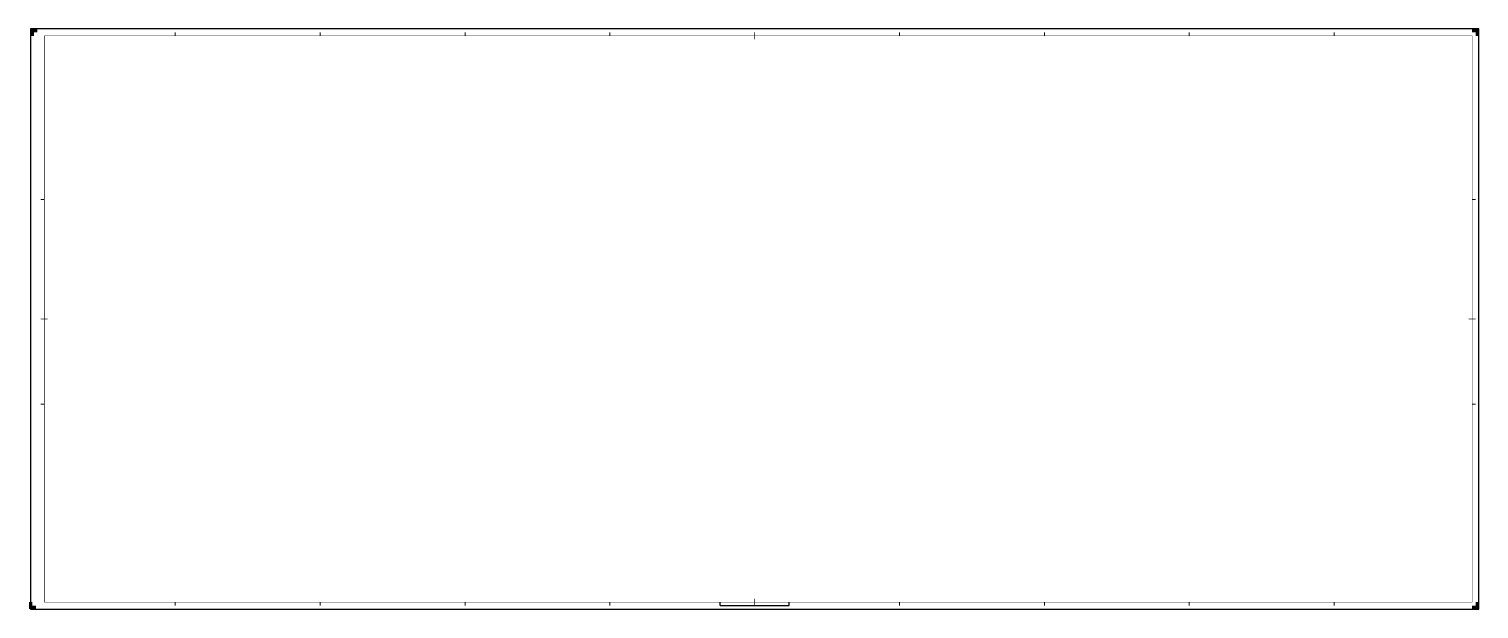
# Model space of a CAD drawing. Extents: x -22 to 2080, y -10 to 831.
import ezdxf

# ---------------------------------------------------------------- set-up
doc = ezdxf.new("R2010")
doc.units = 0
doc.header["$MEASUREMENT"] = 0
for name, color, linetype, lineweight in [('to-xx-kader', 7, 'CONTINUOUS', 25), ('to-xx-snijrand', 7, 'CONTINUOUS', 25), ('to-xx-vouwmerk', 7, 'CONTINUOUS', 18)]:
    doc.layers.add(name, color=color, linetype=linetype, lineweight=lineweight)

msp = doc.modelspace()

# ---------------------------------------------------------------- hatches: boundary and pattern name
at = {"layer": 'to-xx-snijrand'}
for points in [[(-10, 831), (-20, 831), (-20, 821), (-15, 821), (-15, 826), (-10, 826)], [(2080, 821), (2080, 831), (2070, 831), (2070, 826), (2075, 826), (2075, 821)], [(-22.1, 0), (-22.1, -10), (-12.1, -10), (-12.1, -5), (-17.1, -5), (-17.1, 0)], [(2070, -10), (2080, -10), (2080, 0), (2075, 0), (2075, -5), (2070, -5)]]:
    msp.add_hatch(color=256, dxfattribs=at).paths.add_polyline_path(points)

# ---------------------------------------------------------------- linework, layer by layer
at = {"layer": 'to-xx-kader'}
for p, q in [((980, -5), (980, 0)), ((1080, -5), (1080, 0)), ((980, -5), (1080, -5))]:
    msp.add_line(p, q, dxfattribs=at)
at = {"layer": 'to-xx-kader', "const_width": 0.7, "flags": 128}
msp.add_lwpolyline([(0, 0), (2070, 0), (2070, 821), (0, 821)], close=True, dxfattribs=at)
for points in [[(1030, 826), (1030, 816)], [(-5, 410.5), (5, 410.5)], [(2075, 410.5), (2065, 410.5)], [(1030, -5), (1030, 5)]]:
    msp.add_lwpolyline(points, dxfattribs=at)
at = {"layer": 'to-xx-snijrand'}
for p, q in [((2080, 831), (-20, 831)), ((-20, 831), (-20, -10)), ((2080, -10), (2080, 831)), ((-20, -10), (2080, -10))]:
    msp.add_line(p, q, dxfattribs=at)
at = {"layer": 'to-xx-vouwmerk'}
for p, q in [((190, 826), (190, 821)), ((400, 826), (400, 821)), ((610, 826), (610, 821)), ((820, 826), (820, 821)), ((1240, 826), (1240, 821)), ((1450, 826), (1450, 821)), ((1660, 826), (1660, 821)), ((1870, 826), (1870, 821)), ((-5, 584), (0, 584)), ((2075, 584), (2070, 584)), ((-5, 287), (0, 287)), ((2075, 287), (2070, 287)), ((190, -5), (190, 0)), ((400, -5), (400, 0)), ((610, -5), (610, 0)), ((820, -5), (820, 0)), ((1240, -5), (1240, 0)), ((1450, -5), (1450, 0)), ((1660, -5), (1660, 0)), ((1870, -5), (1870, 0))]:
    msp.add_line(p, q, dxfattribs=at)

doc.saveas('drawing.dxf')
